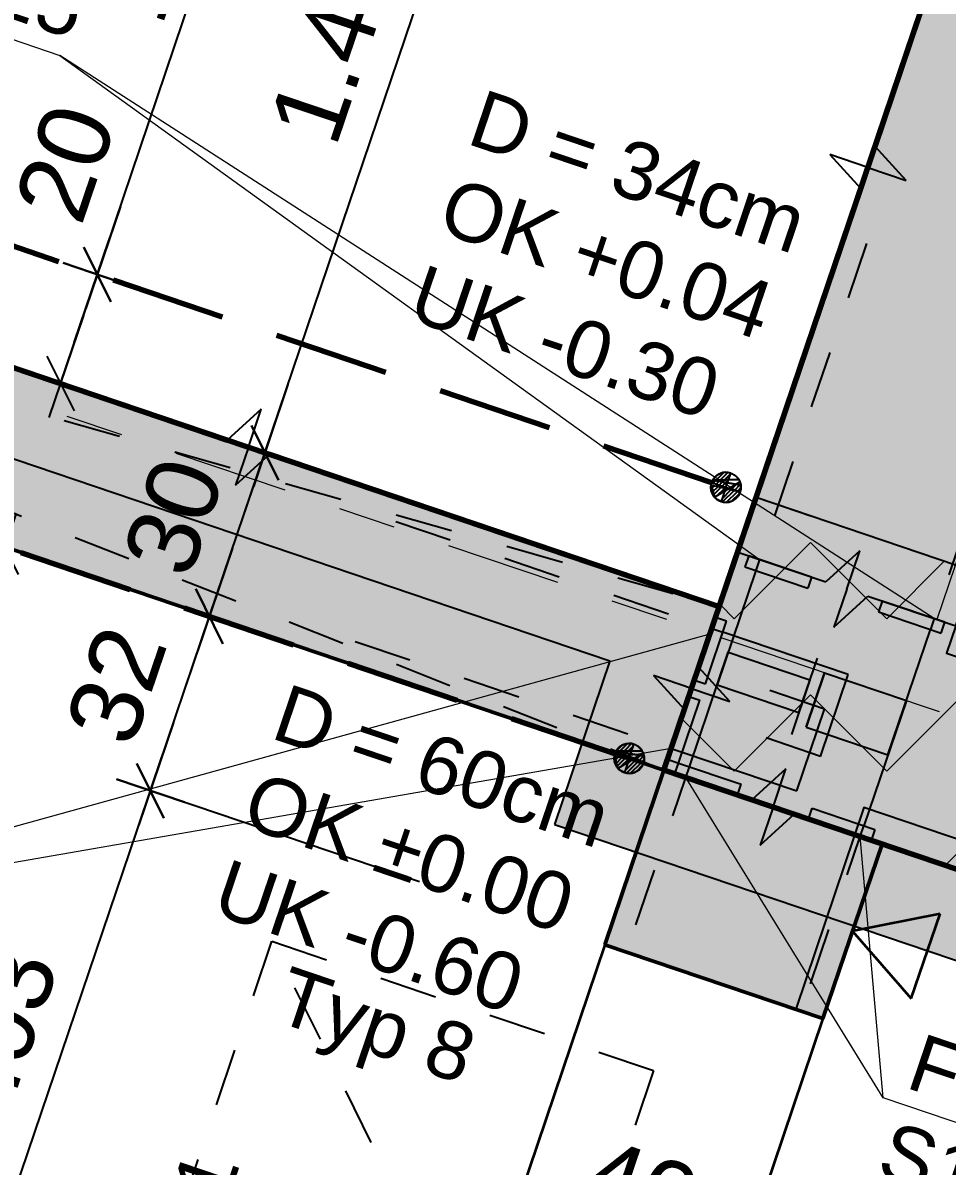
# Model space of a CAD drawing. Header units: metres. Extents: x 2661608 to 2661648.6, y 1209464.3 to 1209501.1.
# Drawn here: x 2661617.808 to 2661619.414, y 1209489.73 to 1209491.717 of the extents above; entities that cross this region are included whole.
import ezdxf

# ---------------------------------------------------------------- set-up
doc = ezdxf.new("R2010")
doc.units = ezdxf.units.M
doc.header["$PDMODE"] = 65
for name, pattern in [('AUSGEZOGEN', [0]), ('GETRENNT2_S6', [0.3, 0.2, -0.1]), ('PHANTOM2_S8', [0.3, 0.2, -0.05, 0, -0.05]), ('PUNKT2_S9', [0.4, 0.25, -0.05, 0, -0.05, 0, -0.05]), ('STRICHLINIE_S4', [0.1, 0.05, -0.05]), ('VERDECKT2_S2', [0.025, 0, -0.025])]:
    doc.linetypes.add(name, pattern=pattern)
for name, color, linetype, lineweight in [('TB_639', 7, 'AUSGEZOGEN', 25), ('TB_640', 7, 'AUSGEZOGEN', 25), ('TB_641', 7, 'AUSGEZOGEN', 25), ('TB_642', 7, 'AUSGEZOGEN', 25), ('TB_643', 7, 'AUSGEZOGEN', 25), ('TB_645', 7, 'AUSGEZOGEN', 25), ('TB_646', 7, 'AUSGEZOGEN', 25), ('TB_649', 7, 'AUSGEZOGEN', 25), ('TB_650', 7, 'AUSGEZOGEN', 25), ('TB_651', 7, 'AUSGEZOGEN', 25)]:
    doc.layers.add(name, color=color, linetype=linetype, lineweight=lineweight)
doc.styles.add('ARIAL', font='arial.ttf')
doc.dimstyles.new('DIMSTYLE_15', dxfattribs={"dimtxt": 0.1, "dimasz": 0.125, "dimexe": 0, "dimexo": 0, "dimgap": 0.05, "dimtad": 2, "dimdec": 1, "dimlfac": 100, "dimrnd": 0.5, "dimzin": 4, "dimdsep": 46, "dimtxsty": 'ARIAL', "dimblk1": 'ALL_ML_STRICH', "dimblk2": 'ALL_ML_STRICH', "dimsah": 1, "dimcen": 0, "dimclrd": 7, "dimclre": 7, "dimclrt": 7, "dimazin": 3, "dimtfac": 1, "dimtdec": 0, "dimtix": 1, "dimtmove": 2, "dimatfit": 3, "dimfxl": 0, "dimtvp": 1.2, "dimlwd": 0, "dimlwe": 25})
doc.dimstyles.new('DIMSTYLE_16', dxfattribs={"dimtxt": 0.1, "dimasz": 0.125, "dimexe": 0, "dimexo": 0, "dimgap": 0.05, "dimtad": 2, "dimrnd": 0.005, "dimzin": 4, "dimdsep": 46, "dimtxsty": 'ARIAL', "dimblk1": 'ALL_ML_STRICH', "dimblk2": 'ALL_ML_STRICH', "dimsah": 1, "dimcen": 0, "dimclrd": 7, "dimclre": 7, "dimclrt": 7, "dimazin": 3, "dimtfac": 1, "dimtdec": 0, "dimtix": 1, "dimtmove": 2, "dimatfit": 3, "dimfxl": 0, "dimlwd": 0, "dimlwe": 25})
doc.dimstyles.new('DIMSTYLE_3', dxfattribs={"dimtxt": 0.125, "dimasz": 0.125, "dimexe": 0, "dimexo": 0, "dimgap": 0.0625, "dimtad": 2, "dimdec": 3, "dimrnd": 0.005, "dimzin": 4, "dimdsep": 46, "dimtxsty": 'ARIAL', "dimblk1": 'ALL_ML_STRICH', "dimblk2": 'ALL_ML_STRICH', "dimsah": 1, "dimcen": 0, "dimclrd": 7, "dimclre": 7, "dimclrt": 7, "dimazin": 3, "dimtfac": 1, "dimtdec": 0, "dimtix": 1, "dimtmove": 2, "dimatfit": 3, "dimfxl": 0, "dimlwd": 0, "dimlwe": 25})
doc.dimstyles.new('DIMSTYLE_5', dxfattribs={"dimtxt": 0.125, "dimasz": 0.125, "dimexe": 0, "dimexo": 0, "dimgap": 0.0625, "dimtad": 2, "dimdec": 1, "dimlfac": 100, "dimrnd": 0.5, "dimzin": 4, "dimdsep": 46, "dimtxsty": 'ARIAL', "dimblk1": 'ALL_ML_STRICH', "dimblk2": 'ALL_ML_STRICH', "dimsah": 1, "dimcen": 0, "dimclrd": 7, "dimclre": 7, "dimclrt": 7, "dimazin": 3, "dimtfac": 1, "dimtdec": 0, "dimtix": 1, "dimtmove": 2, "dimatfit": 3, "dimfxl": 0, "dimtvp": 1.2, "dimlwd": 0, "dimlwe": 25})
doc.dimstyles.new('DIMSTYLE_7', dxfattribs={"dimtxt": 0.125, "dimasz": 0.125, "dimexe": 0, "dimexo": 0, "dimgap": 0.0625, "dimtad": 2, "dimrnd": 0.005, "dimzin": 4, "dimdsep": 46, "dimtxsty": 'ARIAL', "dimblk1": 'ALL_ML_STRICH', "dimblk2": 'ALL_ML_STRICH', "dimsah": 1, "dimcen": 0, "dimclrd": 7, "dimclre": 7, "dimclrt": 7, "dimazin": 3, "dimtfac": 1, "dimtdec": 0, "dimtix": 1, "dimtmove": 2, "dimatfit": 3, "dimfxl": 0, "dimlwd": 0, "dimlwe": 25})
pattern_1 = [(45, (0, 0), (-0.007071067811865, 0.007071067811865), []), (45, (-0.003536, 0.003536), (-0.007071067811865, 0.007071067811865), [])]

# ---------------------------------------------------------------- blocks, each defined once
blk = doc.blocks.new('ALL_ML_STRICH')
at = {"color": 0, "linetype": 'ByBlock', "lineweight": -2}
for p, q in [((0, -0.5), (0, 0.5)), ((-0.3, -0.3), (0.3, 0.3)), ((-1, 0), (0.5, 0))]:
    blk.add_line(p, q, dxfattribs=at)
blk = doc.blocks.new('*D95')
at = {"layer": 'DEFPOINTS', "color": 7, "linetype": 'AUSGEZOGEN', "lineweight": 25, "transparency": 16777216}
for p in [(2661618.8196, 1209490.115), (2661617.6995, 1209489.4068), (2661618.4893, 1209489.1394)]:
    blk.add_point(p, dxfattribs=at)
at = {"layer": 'TB_649', "color": 7, "linetype": 'AUSGEZOGEN', "lineweight": -2, "transparency": 16777216}
for p, q in [((2661617.6995, 1209489.4068), (2661618.0298, 1209490.3824)), ((2661618.4976, 1209490.224), (2661618.0298, 1209490.3824)), ((2661618.1673, 1209489.2484), (2661617.6995, 1209489.4068))]:
    blk.add_line(p, q, dxfattribs=at)
at = {"layer": 'TB_649', "color": 7, "linetype": 'AUSGEZOGEN', "lineweight": 25, "transparency": 16777216, "xscale": 0.125, "yscale": 0.125, "zscale": 0.125}
for p, rotation in [((2661618.0298, 1209490.3824), 71.29524324116996), ((2661617.6995, 1209489.4068), 251.29524324117)]:
    blk.add_blockref('ALL_ML_STRICH', p, dxfattribs=dict(at, rotation=rotation))
at = {"layer": 'TB_649', "color": 7, "linetype": 'AUSGEZOGEN', "lineweight": 25, "transparency": 16777216, "insert": (2661617.7589, 1209489.94), "char_height": 0.125, "width": 0.5, "attachment_point": 5, "rotation": 71.2952, "style": 'ARIAL'}
blk.add_mtext('\\A1;{\\A1;{1.03\\H0.082500;\\S^ ;}}', dxfattribs=at)
at = {"layer": 'TB_649', "color": 7, "linetype": 'AUSGEZOGEN', "lineweight": 25, "transparency": 16777216, "insert": (2661617.799, 1209489.5287), "char_height": 0.1, "width": 0.005, "attachment_point": 1, "rotation": 71.2952, "line_spacing_factor": 0.60241, "style": 'ARIAL'}
blk.add_mtext('UK St. -2.51', dxfattribs=at)
blk = doc.blocks.new('*D96')
at = {"layer": 'DEFPOINTS', "color": 7, "linetype": 'AUSGEZOGEN', "lineweight": 25, "transparency": 16777216}
for p in [(2661618.0013, 1209490.7299), (2661618.0298, 1209490.3824), (2661618.8196, 1209490.115)]:
    blk.add_point(p, dxfattribs=at)
at = {"layer": 'TB_649', "color": 7, "linetype": 'AUSGEZOGEN', "lineweight": -2, "transparency": 16777216}
for p, q in [((2661618.0298, 1209490.3824), (2661618.1324, 1209490.6855)), ((2661618.1324, 1209490.6855), (2661618.1324, 1209490.6855)), ((2661618.4976, 1209490.224), (2661618.0298, 1209490.3824))]:
    blk.add_line(p, q, dxfattribs=at)
at = {"layer": 'TB_649', "color": 7, "linetype": 'AUSGEZOGEN', "lineweight": 25, "transparency": 16777216, "xscale": 0.125, "yscale": 0.125, "zscale": 0.125}
for p, rotation in [((2661618.1324, 1209490.6855), 71.29524324116996), ((2661618.0298, 1209490.3824), 251.29524324117)]:
    blk.add_blockref('ALL_ML_STRICH', p, dxfattribs=dict(at, rotation=rotation))
at = {"layer": 'TB_649', "color": 7, "linetype": 'AUSGEZOGEN', "lineweight": 25, "transparency": 16777216, "insert": (2661617.9709, 1209490.566), "char_height": 0.125, "width": 0.5, "attachment_point": 5, "rotation": 71.2952, "style": 'ARIAL'}
blk.add_mtext('\\A1;{\\A1;{32\\H0.082500;\\S^ ;}}', dxfattribs=at)
blk = doc.blocks.new('*D97')
at = {"layer": 'DEFPOINTS', "color": 7, "linetype": 'AUSGEZOGEN', "lineweight": 25, "transparency": 16777216}
for p in [(2661618.3472, 1209490.9295), (2661618.0013, 1209490.7299), (2661618.1324, 1209490.6855)]:
    blk.add_point(p, dxfattribs=at)
at = {"layer": 'TB_649', "color": 7, "linetype": 'AUSGEZOGEN', "lineweight": -2, "transparency": 16777216}
for p, q in [((2661618.1324, 1209490.6855), (2661618.2287, 1209490.9697)), ((2661618.2287, 1209490.9697), (2661618.2287, 1209490.9697)), ((2661618.1324, 1209490.6855), (2661618.1324, 1209490.6855))]:
    blk.add_line(p, q, dxfattribs=at)
at = {"layer": 'TB_649', "color": 7, "linetype": 'AUSGEZOGEN', "lineweight": 25, "transparency": 16777216, "xscale": 0.125, "yscale": 0.125, "zscale": 0.125}
for p, rotation in [((2661618.2287, 1209490.9697), 71.29524324116996), ((2661618.1324, 1209490.6855), 251.29524324117)]:
    blk.add_blockref('ALL_ML_STRICH', p, dxfattribs=dict(at, rotation=rotation))
at = {"layer": 'TB_649', "color": 7, "linetype": 'AUSGEZOGEN', "lineweight": 25, "transparency": 16777216, "insert": (2661618.0702, 1209490.8592), "char_height": 0.125, "width": 0.5, "attachment_point": 5, "rotation": 71.2952, "style": 'ARIAL'}
blk.add_mtext('\\A1;{\\A1;{30\\H0.082500;\\S^ ;}}', dxfattribs=at)
blk = doc.blocks.new('*D98')
at = {"layer": 'DEFPOINTS', "color": 7, "linetype": 'AUSGEZOGEN', "lineweight": 25, "transparency": 16777216}
for p in [(2661618.647, 1209492.3061), (2661618.2287, 1209490.9697), (2661618.3472, 1209490.9295)]:
    blk.add_point(p, dxfattribs=at)
at = {"layer": 'TB_649', "color": 7, "linetype": 'AUSGEZOGEN', "lineweight": -2, "transparency": 16777216}
for p, q in [((2661618.2287, 1209490.9697), (2661618.6776, 1209492.2957)), ((2661618.6776, 1209492.2957), (2661618.6776, 1209492.2957)), ((2661618.2287, 1209490.9697), (2661618.2287, 1209490.9697))]:
    blk.add_line(p, q, dxfattribs=at)
at = {"layer": 'TB_649', "color": 7, "linetype": 'AUSGEZOGEN', "lineweight": 25, "transparency": 16777216, "xscale": 0.125, "yscale": 0.125, "zscale": 0.125}
for p, rotation in [((2661618.6776, 1209492.2957), 71.29524324116996), ((2661618.2287, 1209490.9697), 251.29524324117)]:
    blk.add_blockref('ALL_ML_STRICH', p, dxfattribs=dict(at, rotation=rotation))
at = {"layer": 'TB_649', "color": 7, "linetype": 'AUSGEZOGEN', "lineweight": 25, "transparency": 16777216, "insert": (2661618.3475, 1209491.6782), "char_height": 0.125, "width": 0.5, "attachment_point": 5, "rotation": 71.2952, "style": 'ARIAL'}
blk.add_mtext('\\A1;{\\A1;{1.40\\H0.082500;\\S^ ;}}', dxfattribs=at)
blk = doc.blocks.new('*D101')
at = {"layer": 'DEFPOINTS', "color": 7, "linetype": 'AUSGEZOGEN', "lineweight": 25, "transparency": 16777216}
for p in [(2661617.8161, 1209490.7926), (2661617.2, 1209489.1008), (2661618.345, 1209488.7132)]:
    blk.add_point(p, dxfattribs=at)
at = {"layer": 'TB_649', "color": 7, "linetype": 'AUSGEZOGEN', "lineweight": -2, "transparency": 16777216}
for p, q in [((2661617.2, 1209489.1008), (2661617.7773, 1209490.8058)), ((2661617.7773, 1209490.8058), (2661617.7773, 1209490.8058)), ((2661618.023, 1209488.8222), (2661617.2, 1209489.1008))]:
    blk.add_line(p, q, dxfattribs=at)
at = {"layer": 'TB_649', "color": 7, "linetype": 'AUSGEZOGEN', "lineweight": 25, "transparency": 16777216, "xscale": 0.125, "yscale": 0.125, "zscale": 0.125}
for p, rotation in [((2661617.7773, 1209490.8058), 71.29524322638346), ((2661617.2, 1209489.1008), 251.2952432263835)]:
    blk.add_blockref('ALL_ML_STRICH', p, dxfattribs=dict(at, rotation=rotation))
at = {"layer": 'TB_649', "color": 7, "linetype": 'AUSGEZOGEN', "lineweight": 25, "transparency": 16777216, "insert": (2661617.383, 1209489.9988), "char_height": 0.125, "width": 0.5, "attachment_point": 5, "rotation": 71.2952, "style": 'ARIAL'}
blk.add_mtext('\\A1;{\\A1;{1.80\\H0.082500;\\S^ ;}}', dxfattribs=at)
blk = doc.blocks.new('*D198')
at = {"layer": 'DEFPOINTS', "color": 7, "linetype": 'AUSGEZOGEN', "lineweight": 25, "transparency": 16777216}
for p in [(2661619.3513, 1209490.8007), (2661619.7098, 1209490.5738), (2661619.7289, 1209490.5673)]:
    blk.add_point(p, dxfattribs=at)
at = {"layer": 'TB_649', "color": 7, "linetype": 'AUSGEZOGEN', "lineweight": -2, "transparency": 16777216}
for p, q in [((2661619.5912, 1209490.7195), (2661619.761, 1209490.662)), ((2661619.7289, 1209490.5673), (2661619.761, 1209490.662)), ((2661619.7289, 1209490.5673), (2661619.7289, 1209490.5673))]:
    blk.add_line(p, q, dxfattribs=at)
at = {"layer": 'TB_649', "color": 7, "linetype": 'AUSGEZOGEN', "lineweight": 25, "transparency": 16777216, "xscale": 0.125, "yscale": 0.125, "zscale": 0.125}
for p, rotation in [((2661619.761, 1209490.662), 71.2952432304313), ((2661619.7289, 1209490.5673), 251.2952432304313)]:
    blk.add_blockref('ALL_ML_STRICH', p, dxfattribs=dict(at, rotation=rotation))
at = {"layer": 'TB_649', "color": 7, "linetype": 'AUSGEZOGEN', "lineweight": 25, "transparency": 16777216, "insert": (2661619.5953, 1209490.4898), "char_height": 0.1, "width": 0.4, "attachment_point": 5, "rotation": 71.2952, "style": 'ARIAL'}
blk.add_mtext('\\A1;{\\A1;{10\\H0.066000;\\S^ ;}}', dxfattribs=at)
blk = doc.blocks.new('*D199')
at = {"layer": 'DEFPOINTS', "color": 7, "linetype": 'AUSGEZOGEN', "lineweight": 25, "transparency": 16777216}
for p in [(2661619.6816, 1209491.7763), (2661619.3513, 1209490.8007), (2661619.761, 1209490.662)]:
    blk.add_point(p, dxfattribs=at)
at = {"layer": 'TB_649', "color": 7, "linetype": 'AUSGEZOGEN', "lineweight": -2, "transparency": 16777216}
for p, q in [((2661619.9236, 1209491.6944), (2661620.0913, 1209491.6376)), ((2661619.761, 1209490.662), (2661620.0913, 1209491.6376)), ((2661619.5912, 1209490.7195), (2661619.761, 1209490.662))]:
    blk.add_line(p, q, dxfattribs=at)
at = {"layer": 'TB_649', "color": 7, "linetype": 'AUSGEZOGEN', "lineweight": 25, "transparency": 16777216, "xscale": 0.125, "yscale": 0.125, "zscale": 0.125}
for p, rotation in [((2661620.0913, 1209491.6376), 71.2952432304313), ((2661619.761, 1209490.662), 251.2952432304313)]:
    blk.add_blockref('ALL_ML_STRICH', p, dxfattribs=dict(at, rotation=rotation))
at = {"layer": 'TB_649', "color": 7, "linetype": 'AUSGEZOGEN', "lineweight": 25, "transparency": 16777216, "insert": (2661619.7678, 1209490.9995), "char_height": 0.1, "width": 0.4, "attachment_point": 5, "rotation": 71.2952, "style": 'ARIAL'}
blk.add_mtext('\\A1;{\\A1;{1.03\\H0.066000;\\S^ ;}}', dxfattribs=at)
blk = doc.blocks.new('*D265')
at = {"layer": 'DEFPOINTS', "color": 7, "linetype": 'AUSGEZOGEN', "lineweight": 25, "transparency": 16777216}
for p in [(2661617.8628, 1209491.3047), (2661617.8481, 1209491.0985), (2661617.8735, 1209491.0899)]:
    blk.add_point(p, dxfattribs=at)
at = {"layer": 'TB_649', "color": 7, "linetype": 'AUSGEZOGEN', "lineweight": -2, "transparency": 16777216}
for p, q in [((2661617.8735, 1209491.0899), (2661617.9376, 1209491.2794)), ((2661617.9376, 1209491.2794), (2661617.9376, 1209491.2794)), ((2661617.8735, 1209491.0899), (2661617.8735, 1209491.0899))]:
    blk.add_line(p, q, dxfattribs=at)
at = {"layer": 'TB_649', "color": 7, "linetype": 'AUSGEZOGEN', "lineweight": 25, "transparency": 16777216, "xscale": 0.125, "yscale": 0.125, "zscale": 0.125}
for p, rotation in [((2661617.9376, 1209491.2794), 71.29524325541504), ((2661617.8735, 1209491.0899), 251.295243255415)]:
    blk.add_blockref('ALL_ML_STRICH', p, dxfattribs=dict(at, rotation=rotation))
at = {"layer": 'TB_649', "color": 7, "linetype": 'AUSGEZOGEN', "lineweight": 25, "transparency": 16777216, "insert": (2661617.8822, 1209491.4731), "char_height": 0.125, "width": 0.5, "attachment_point": 5, "rotation": 71.2952, "style": 'ARIAL'}
blk.add_mtext('\\A1;{\\A1;{20\\H0.082500;\\S^ ;}}', dxfattribs=at)
blk = doc.blocks.new('*D266')
at = {"layer": 'DEFPOINTS', "color": 7, "linetype": 'AUSGEZOGEN', "lineweight": 25, "transparency": 16777216}
for p in [(2661618.2621, 1209492.4839), (2661617.8628, 1209491.3047), (2661617.9376, 1209491.2794)]:
    blk.add_point(p, dxfattribs=at)
at = {"layer": 'TB_649', "color": 7, "linetype": 'AUSGEZOGEN', "lineweight": -2, "transparency": 16777216}
for p, q in [((2661617.9376, 1209491.2794), (2661618.3369, 1209492.4586)), ((2661618.3369, 1209492.4586), (2661618.3369, 1209492.4586)), ((2661617.9376, 1209491.2794), (2661617.9376, 1209491.2794))]:
    blk.add_line(p, q, dxfattribs=at)
at = {"layer": 'TB_649', "color": 7, "linetype": 'AUSGEZOGEN', "lineweight": 25, "transparency": 16777216, "xscale": 0.125, "yscale": 0.125, "zscale": 0.125}
for p, rotation in [((2661618.3369, 1209492.4586), 71.29524325541504), ((2661617.9376, 1209491.2794), 251.295243255415)]:
    blk.add_blockref('ALL_ML_STRICH', p, dxfattribs=dict(at, rotation=rotation))
at = {"layer": 'TB_649', "color": 7, "linetype": 'AUSGEZOGEN', "lineweight": 25, "transparency": 16777216, "insert": (2661618.0377, 1209491.9257), "char_height": 0.125, "width": 0.625, "attachment_point": 5, "rotation": 71.2952, "style": 'ARIAL'}
blk.add_mtext('\\A1;{\\A1;{1.24\\H0.082500;\\S5^ ;}}', dxfattribs=at)
blk = doc.blocks.new('*D288')
at = {"layer": 'DEFPOINTS', "color": 7, "linetype": 'AUSGEZOGEN', "lineweight": 25, "transparency": 16777216}
for p in [(2661618.7138, 1209489.8025), (2661619.0956, 1209489.683), (2661618.6608, 1209489.6459)]:
    blk.add_point(p, dxfattribs=at)
at = {"layer": 'TB_649', "color": 7, "linetype": 'AUSGEZOGEN', "lineweight": -2, "transparency": 16777216}
for p, q in [((2661618.6608, 1209489.6459), (2661618.6608, 1209489.6459)), ((2661618.6608, 1209489.6459), (2661619.0397, 1209489.5177)), ((2661619.0397, 1209489.5177), (2661619.0397, 1209489.5177))]:
    blk.add_line(p, q, dxfattribs=at)
at = {"layer": 'TB_649', "color": 7, "linetype": 'AUSGEZOGEN', "lineweight": 25, "transparency": 16777216, "xscale": 0.125, "yscale": 0.125, "zscale": 0.125}
for p, rotation in [((2661618.6608, 1209489.6459), 161.2952432375796), ((2661619.0397, 1209489.5177), 341.2952432375796)]:
    blk.add_blockref('ALL_ML_STRICH', p, dxfattribs=dict(at, rotation=rotation))
at = {"layer": 'TB_649', "color": 7, "linetype": 'AUSGEZOGEN', "lineweight": 25, "transparency": 16777216, "insert": (2661618.8818, 1209489.6921), "char_height": 0.125, "width": 0.5, "attachment_point": 5, "rotation": 341.2952, "style": 'ARIAL'}
blk.add_mtext('\\A1;{\\A1;{40\\H0.082500;\\S^ ;}}', dxfattribs=at)

msp = doc.modelspace()

# ---------------------------------------------------------------- hatches: boundary and pattern name
at = {"layer": 'TB_639', "linetype": 'AUSGEZOGEN', "lineweight": 35, "transparency": 33554687}
msp.add_hatch(color=254, dxfattribs=at).paths.add_polyline_path([(2661620.3012, 1209494.491), (2661619.0184, 1209490.7023), (2661616.1958, 1209491.6579), (2661616.0996, 1209491.3738), (2661618.9222, 1209490.4181), (2661618.8196, 1209490.115), (2661619.1985, 1209489.9867), (2661619.3011, 1209490.2898), (2661623.5729, 1209488.8435), (2661623.7012, 1209489.2224), (2661619.4294, 1209490.6687), (2661620.6801, 1209494.3627)])
at = {"layer": 'TB_640', "linetype": 'AUSGEZOGEN', "lineweight": 35, "transparency": 33554687}
for color, points in [(254, [(2661616.1958, 1209491.6579), (2661616.1477, 1209491.5159), (2661618.8282, 1209490.6083), (2661618.732, 1209490.3241), (2661626.8305, 1209487.5822), (2661626.9106, 1209487.819), (2661629.7048, 1209486.873), (2661631.1319, 1209491.0879), (2661644.8519, 1209486.4427), (2661644.9, 1209486.5848), (2661631.0379, 1209491.2781), (2661629.6108, 1209487.0632), (2661626.8167, 1209488.0092), (2661626.7365, 1209487.7724), (2661618.9222, 1209490.4181), (2661619.0184, 1209490.7023)]), (81, [(2661619.4294, 1209490.6687), (2661619.4133, 1209490.6213), (2661623.6378, 1209489.1911), (2661623.5416, 1209488.9069), (2661619.2698, 1209490.3532), (2661619.1511, 1209490.0028), (2661619.1985, 1209489.9867), (2661619.3011, 1209490.2898), (2661623.5729, 1209488.8435), (2661623.7012, 1209489.2224)])]:
    msp.add_hatch(color=color, dxfattribs=at).paths.add_polyline_path(points)
at = {"layer": 'TB_646', "linetype": 'AUSGEZOGEN', "lineweight": 18, "transparency": 33554687}
h = msp.add_hatch(dxfattribs=at)
h.set_pattern_fill('MUSTER', scale=0.1875, angle=45, style=0, pattern_type=2)
h.set_pattern_definition([(45, (-1e-16, 0.53033), (0, 0.265165042945), [0.1875, -0.1875]), (135, (-1e-16, 0.53033), (-0.265165042945, 0), [0.1875, -0.1875])])
h.paths.add_polyline_path([(2661619.4614, 1209490.7634), (2661619.0826, 1209490.8917), (2661618.9222, 1209490.4181), (2661624.8611, 1209488.4074), (2661624.9893, 1209488.7862), (2661619.4294, 1209490.6687)], flags=0)
at = {"layer": 'TB_649', "linetype": 'AUSGEZOGEN', "lineweight": 25, "transparency": 33554687}
h = msp.add_hatch(dxfattribs=at)
h.set_pattern_fill('SCHRAFFUR_199', scale=0.05, style=0, pattern_type=2)
h.set_pattern_definition(pattern_1)
h.paths.add_polyline_path([(2661619.0559, 1209490.9091), (2661619.0559, 1209490.9102), (2661619.0557, 1209490.9116), (2661619.0558, 1209490.9096), (2661619.0559, 1209490.9102), (2661619.0556, 1209490.9133), (2661619.0555, 1209490.9139), (2661619.0557, 1209490.9116), (2661619.0556, 1209490.9133), (2661619.0069, 1209490.9221), (2661619.0051, 1209490.9179), (2661619.0298, 1209490.9096), (2661619.0382, 1209490.9343), (2661619.0337, 1209490.9354), (2661619.0292, 1209490.9357), (2661619.0247, 1209490.9352), (2661619.0203, 1209490.9339), (2661619.0162, 1209490.9319), (2661619.0126, 1209490.9292), (2661619.0094, 1209490.9259), (2661619.0069, 1209490.9221), (2661619.0521, 1209490.9231), (2661619.0494, 1209490.9268), (2661619.0461, 1209490.9299), (2661619.0521, 1209490.9231), (2661619.0069, 1209490.9221), (2661619.0556, 1209490.9133), (2661619.0559, 1209490.9102)], flags=0)
h = msp.add_hatch(dxfattribs=at)
h.set_pattern_fill('SCHRAFFUR_199', scale=0.05, style=0, pattern_type=2)
h.set_pattern_definition(pattern_1)
h.paths.add_polyline_path([(2661619.0556, 1209490.9056), (2661619.0545, 1209490.9012), (2661619.004, 1209490.9135), (2661619.0051, 1209490.9179), (2661619.005, 1209490.918), (2661619.004, 1209490.9135), (2661619.0102, 1209490.8923), (2661619.0135, 1209490.8892), (2661619.0075, 1209490.896), (2661619.0102, 1209490.8923), (2661619.0541, 1209490.919), (2661619.0555, 1209490.9139), (2661619.0554, 1209490.9147), (2661619.0541, 1209490.919), (2661619.0559, 1209490.9091), (2661619.0558, 1209490.9096)], flags=0)
h = msp.add_hatch(dxfattribs=at)
h.set_pattern_fill('SCHRAFFUR_199', scale=0.05, style=0, pattern_type=2)
h.set_pattern_definition(pattern_1)
h.paths.add_polyline_path([(2661619.0545, 1209490.9012), (2661619.0298, 1209490.9096), (2661619.0215, 1209490.8849), (2661619.0135, 1209490.8892), (2661619.0173, 1209490.8867), (2661619.0214, 1209490.8849), (2661619.0258, 1209490.8838), (2661619.0304, 1209490.8835), (2661619.0349, 1209490.884), (2661619.0393, 1209490.8853), (2661619.0433, 1209490.8873), (2661619.047, 1209490.89), (2661619.0502, 1209490.8933), (2661619.0527, 1209490.897)], flags=0)
h = msp.add_hatch(dxfattribs=at)
h.set_pattern_fill('SCHRAFFUR_199', scale=0.05, style=0, pattern_type=2)
h.set_pattern_definition(pattern_1)
h.paths.add_polyline_path([(2661618.8879, 1209490.4381), (2661618.8879, 1209490.4392), (2661618.8877, 1209490.4406), (2661618.8878, 1209490.4386), (2661618.8879, 1209490.4392), (2661618.8876, 1209490.4423), (2661618.8874, 1209490.4429), (2661618.8877, 1209490.4406), (2661618.8876, 1209490.4423), (2661618.8389, 1209490.4511), (2661618.8371, 1209490.4469), (2661618.8618, 1209490.4386), (2661618.8701, 1209490.4633), (2661618.8657, 1209490.4644), (2661618.8612, 1209490.4647), (2661618.8567, 1209490.4642), (2661618.8523, 1209490.4629), (2661618.8482, 1209490.4609), (2661618.8445, 1209490.4582), (2661618.8414, 1209490.4549), (2661618.8389, 1209490.4511), (2661618.8841, 1209490.4521), (2661618.8814, 1209490.4558), (2661618.8781, 1209490.4589), (2661618.8841, 1209490.4521), (2661618.8389, 1209490.4511), (2661618.8876, 1209490.4423), (2661618.8879, 1209490.4392)], flags=0)
h = msp.add_hatch(dxfattribs=at)
h.set_pattern_fill('SCHRAFFUR_199', scale=0.05, style=0, pattern_type=2)
h.set_pattern_definition(pattern_1)
h.paths.add_polyline_path([(2661618.8876, 1209490.4346), (2661618.8865, 1209490.4302), (2661618.836, 1209490.4425), (2661618.8371, 1209490.4469), (2661618.837, 1209490.447), (2661618.836, 1209490.4425), (2661618.8422, 1209490.4214), (2661618.8454, 1209490.4182), (2661618.8395, 1209490.425), (2661618.8422, 1209490.4214), (2661618.8861, 1209490.4481), (2661618.8874, 1209490.4429), (2661618.8874, 1209490.4437), (2661618.8861, 1209490.4481), (2661618.8879, 1209490.4381), (2661618.8878, 1209490.4386)], flags=0)
h = msp.add_hatch(dxfattribs=at)
h.set_pattern_fill('SCHRAFFUR_199', scale=0.05, style=0, pattern_type=2)
h.set_pattern_definition(pattern_1)
h.paths.add_polyline_path([(2661618.8865, 1209490.4302), (2661618.8618, 1209490.4386), (2661618.8534, 1209490.414), (2661618.8454, 1209490.4182), (2661618.8492, 1209490.4157), (2661618.8534, 1209490.4139), (2661618.8578, 1209490.4128), (2661618.8624, 1209490.4125), (2661618.8669, 1209490.413), (2661618.8712, 1209490.4143), (2661618.8753, 1209490.4163), (2661618.879, 1209490.419), (2661618.8821, 1209490.4223), (2661618.8847, 1209490.426)], flags=0)

# ---------------------------------------------------------------- linework, layer by layer
at = {"layer": 'Hatch_Boundaries', "color": 7}
for points in [[(2661620.3012, 1209494.491), (2661619.0184, 1209490.7023), (2661616.1958, 1209491.6579), (2661616.0996, 1209491.3738), (2661618.9222, 1209490.4181), (2661618.8196, 1209490.115), (2661619.1985, 1209489.9867), (2661619.3011, 1209490.2898), (2661623.5729, 1209488.8435), (2661623.7012, 1209489.2224), (2661619.4294, 1209490.6687), (2661620.6801, 1209494.3627), (2661620.3012, 1209494.491)], [(2661620.3012, 1209494.491), (2661619.0184, 1209490.7023), (2661616.1958, 1209491.6579), (2661616.0996, 1209491.3738), (2661618.9222, 1209490.4181), (2661618.8196, 1209490.115), (2661619.1985, 1209489.9867), (2661619.3011, 1209490.2898), (2661623.5729, 1209488.8435), (2661623.7012, 1209489.2224), (2661619.4294, 1209490.6687), (2661620.6801, 1209494.3627), (2661620.3012, 1209494.491)], [(2661616.1958, 1209491.6579), (2661616.1477, 1209491.5159), (2661618.8282, 1209490.6083), (2661618.732, 1209490.3241), (2661626.8305, 1209487.5822), (2661626.9106, 1209487.819), (2661629.7048, 1209486.873), (2661631.1319, 1209491.0879), (2661644.8519, 1209486.4427), (2661644.9, 1209486.5848), (2661631.0379, 1209491.2781), (2661629.6108, 1209487.0632), (2661626.8167, 1209488.0092), (2661626.7365, 1209487.7724), (2661618.9222, 1209490.4181), (2661619.0184, 1209490.7023), (2661616.1958, 1209491.6579)], [(2661616.1958, 1209491.6579), (2661616.1477, 1209491.5159), (2661618.8282, 1209490.6083), (2661618.732, 1209490.3241), (2661626.8305, 1209487.5822), (2661626.9106, 1209487.819), (2661629.7048, 1209486.873), (2661631.1319, 1209491.0879), (2661644.8519, 1209486.4427), (2661644.9, 1209486.5848), (2661631.0379, 1209491.2781), (2661629.6108, 1209487.0632), (2661626.8167, 1209488.0092), (2661626.7365, 1209487.7724), (2661618.9222, 1209490.4181), (2661619.0184, 1209490.7023), (2661616.1958, 1209491.6579)], [(2661619.0559, 1209490.9091), (2661619.0559, 1209490.9102), (2661619.0557, 1209490.9116), (2661619.0558, 1209490.9096), (2661619.0559, 1209490.9102), (2661619.0556, 1209490.9133), (2661619.0555, 1209490.9139), (2661619.0557, 1209490.9116), (2661619.0556, 1209490.9133), (2661619.0069, 1209490.9221), (2661619.0051, 1209490.9179), (2661619.0298, 1209490.9096), (2661619.0382, 1209490.9343), (2661619.0337, 1209490.9354), (2661619.0292, 1209490.9357), (2661619.0247, 1209490.9352), (2661619.0203, 1209490.9339), (2661619.0162, 1209490.9319), (2661619.0126, 1209490.9292), (2661619.0094, 1209490.9259), (2661619.0069, 1209490.9221), (2661619.0521, 1209490.9231), (2661619.0494, 1209490.9268), (2661619.0461, 1209490.9299), (2661619.0521, 1209490.9231), (2661619.0069, 1209490.9221), (2661619.0556, 1209490.9133), (2661619.0559, 1209490.9102), (2661619.0559, 1209490.9091)], [(2661619.0559, 1209490.9091), (2661619.0559, 1209490.9102), (2661619.0557, 1209490.9116), (2661619.0558, 1209490.9096), (2661619.0559, 1209490.9102), (2661619.0556, 1209490.9133), (2661619.0555, 1209490.9139), (2661619.0557, 1209490.9116), (2661619.0556, 1209490.9133), (2661619.0069, 1209490.9221), (2661619.0051, 1209490.9179), (2661619.0298, 1209490.9096), (2661619.0382, 1209490.9343), (2661619.0337, 1209490.9354), (2661619.0292, 1209490.9357), (2661619.0247, 1209490.9352), (2661619.0203, 1209490.9339), (2661619.0162, 1209490.9319), (2661619.0126, 1209490.9292), (2661619.0094, 1209490.9259), (2661619.0069, 1209490.9221), (2661619.0521, 1209490.9231), (2661619.0494, 1209490.9268), (2661619.0461, 1209490.9299), (2661619.0521, 1209490.9231), (2661619.0069, 1209490.9221), (2661619.0556, 1209490.9133), (2661619.0559, 1209490.9102), (2661619.0559, 1209490.9091)], [(2661619.0556, 1209490.9056), (2661619.0545, 1209490.9012), (2661619.004, 1209490.9135), (2661619.0051, 1209490.9179), (2661619.005, 1209490.918), (2661619.004, 1209490.9135), (2661619.0102, 1209490.8923), (2661619.0135, 1209490.8892), (2661619.0075, 1209490.896), (2661619.0102, 1209490.8923), (2661619.0541, 1209490.919), (2661619.0555, 1209490.9139), (2661619.0554, 1209490.9147), (2661619.0541, 1209490.919), (2661619.0559, 1209490.9091), (2661619.0558, 1209490.9096), (2661619.0556, 1209490.9056)], [(2661619.0556, 1209490.9056), (2661619.0545, 1209490.9012), (2661619.004, 1209490.9135), (2661619.0051, 1209490.9179), (2661619.005, 1209490.918), (2661619.004, 1209490.9135), (2661619.0102, 1209490.8923), (2661619.0135, 1209490.8892), (2661619.0075, 1209490.896), (2661619.0102, 1209490.8923), (2661619.0541, 1209490.919), (2661619.0555, 1209490.9139), (2661619.0554, 1209490.9147), (2661619.0541, 1209490.919), (2661619.0559, 1209490.9091), (2661619.0558, 1209490.9096), (2661619.0556, 1209490.9056)], [(2661619.0545, 1209490.9012), (2661619.0298, 1209490.9096), (2661619.0215, 1209490.8849), (2661619.0135, 1209490.8892), (2661619.0173, 1209490.8867), (2661619.0214, 1209490.8849), (2661619.0258, 1209490.8838), (2661619.0304, 1209490.8835), (2661619.0349, 1209490.884), (2661619.0393, 1209490.8853), (2661619.0433, 1209490.8873), (2661619.047, 1209490.89), (2661619.0502, 1209490.8933), (2661619.0527, 1209490.897), (2661619.0545, 1209490.9012)], [(2661619.0545, 1209490.9012), (2661619.0298, 1209490.9096), (2661619.0215, 1209490.8849), (2661619.0135, 1209490.8892), (2661619.0173, 1209490.8867), (2661619.0214, 1209490.8849), (2661619.0258, 1209490.8838), (2661619.0304, 1209490.8835), (2661619.0349, 1209490.884), (2661619.0393, 1209490.8853), (2661619.0433, 1209490.8873), (2661619.047, 1209490.89), (2661619.0502, 1209490.8933), (2661619.0527, 1209490.897), (2661619.0545, 1209490.9012)], [(2661619.4614, 1209490.7634), (2661619.0826, 1209490.8917), (2661618.9222, 1209490.4181), (2661624.8611, 1209488.4074), (2661624.9893, 1209488.7862), (2661619.4294, 1209490.6687), (2661619.4614, 1209490.7634)], [(2661619.4614, 1209490.7634), (2661619.0826, 1209490.8917), (2661618.9222, 1209490.4181), (2661624.8611, 1209488.4074), (2661624.9893, 1209488.7862), (2661619.4294, 1209490.6687), (2661619.4614, 1209490.7634)], [(2661619.4294, 1209490.6687), (2661619.4133, 1209490.6213), (2661623.6378, 1209489.1911), (2661623.5416, 1209488.9069), (2661619.2698, 1209490.3532), (2661619.1511, 1209490.0028), (2661619.1985, 1209489.9867), (2661619.3011, 1209490.2898), (2661623.5729, 1209488.8435), (2661623.7012, 1209489.2224), (2661619.4294, 1209490.6687)], [(2661619.4294, 1209490.6687), (2661619.4133, 1209490.6213), (2661623.6378, 1209489.1911), (2661623.5416, 1209488.9069), (2661619.2698, 1209490.3532), (2661619.1511, 1209490.0028), (2661619.1985, 1209489.9867), (2661619.3011, 1209490.2898), (2661623.5729, 1209488.8435), (2661623.7012, 1209489.2224), (2661619.4294, 1209490.6687)], [(2661618.8879, 1209490.4381), (2661618.8879, 1209490.4392), (2661618.8877, 1209490.4406), (2661618.8878, 1209490.4386), (2661618.8879, 1209490.4392), (2661618.8876, 1209490.4423), (2661618.8874, 1209490.4429), (2661618.8877, 1209490.4406), (2661618.8876, 1209490.4423), (2661618.8389, 1209490.4511), (2661618.8371, 1209490.4469), (2661618.8618, 1209490.4386), (2661618.8701, 1209490.4633), (2661618.8657, 1209490.4644), (2661618.8612, 1209490.4647), (2661618.8567, 1209490.4642), (2661618.8523, 1209490.4629), (2661618.8482, 1209490.4609), (2661618.8445, 1209490.4582), (2661618.8414, 1209490.4549), (2661618.8389, 1209490.4511), (2661618.8841, 1209490.4521), (2661618.8814, 1209490.4558), (2661618.8781, 1209490.4589), (2661618.8841, 1209490.4521), (2661618.8389, 1209490.4511), (2661618.8876, 1209490.4423), (2661618.8879, 1209490.4392), (2661618.8879, 1209490.4381)], [(2661618.8879, 1209490.4381), (2661618.8879, 1209490.4392), (2661618.8877, 1209490.4406), (2661618.8878, 1209490.4386), (2661618.8879, 1209490.4392), (2661618.8876, 1209490.4423), (2661618.8874, 1209490.4429), (2661618.8877, 1209490.4406), (2661618.8876, 1209490.4423), (2661618.8389, 1209490.4511), (2661618.8371, 1209490.4469), (2661618.8618, 1209490.4386), (2661618.8701, 1209490.4633), (2661618.8657, 1209490.4644), (2661618.8612, 1209490.4647), (2661618.8567, 1209490.4642), (2661618.8523, 1209490.4629), (2661618.8482, 1209490.4609), (2661618.8445, 1209490.4582), (2661618.8414, 1209490.4549), (2661618.8389, 1209490.4511), (2661618.8841, 1209490.4521), (2661618.8814, 1209490.4558), (2661618.8781, 1209490.4589), (2661618.8841, 1209490.4521), (2661618.8389, 1209490.4511), (2661618.8876, 1209490.4423), (2661618.8879, 1209490.4392), (2661618.8879, 1209490.4381)], [(2661618.8876, 1209490.4346), (2661618.8865, 1209490.4302), (2661618.836, 1209490.4425), (2661618.8371, 1209490.4469), (2661618.837, 1209490.447), (2661618.836, 1209490.4425), (2661618.8422, 1209490.4214), (2661618.8454, 1209490.4182), (2661618.8395, 1209490.425), (2661618.8422, 1209490.4214), (2661618.8861, 1209490.4481), (2661618.8874, 1209490.4429), (2661618.8874, 1209490.4437), (2661618.8861, 1209490.4481), (2661618.8879, 1209490.4381), (2661618.8878, 1209490.4386), (2661618.8876, 1209490.4346)], [(2661618.8876, 1209490.4346), (2661618.8865, 1209490.4302), (2661618.836, 1209490.4425), (2661618.8371, 1209490.4469), (2661618.837, 1209490.447), (2661618.836, 1209490.4425), (2661618.8422, 1209490.4214), (2661618.8454, 1209490.4182), (2661618.8395, 1209490.425), (2661618.8422, 1209490.4214), (2661618.8861, 1209490.4481), (2661618.8874, 1209490.4429), (2661618.8874, 1209490.4437), (2661618.8861, 1209490.4481), (2661618.8879, 1209490.4381), (2661618.8878, 1209490.4386), (2661618.8876, 1209490.4346)], [(2661618.8865, 1209490.4302), (2661618.8618, 1209490.4386), (2661618.8534, 1209490.414), (2661618.8454, 1209490.4182), (2661618.8492, 1209490.4157), (2661618.8534, 1209490.4139), (2661618.8578, 1209490.4128), (2661618.8624, 1209490.4125), (2661618.8669, 1209490.413), (2661618.8712, 1209490.4143), (2661618.8753, 1209490.4163), (2661618.879, 1209490.419), (2661618.8821, 1209490.4223), (2661618.8847, 1209490.426), (2661618.8865, 1209490.4302)], [(2661618.8865, 1209490.4302), (2661618.8618, 1209490.4386), (2661618.8534, 1209490.414), (2661618.8454, 1209490.4182), (2661618.8492, 1209490.4157), (2661618.8534, 1209490.4139), (2661618.8578, 1209490.4128), (2661618.8624, 1209490.4125), (2661618.8669, 1209490.413), (2661618.8712, 1209490.4143), (2661618.8753, 1209490.4163), (2661618.879, 1209490.419), (2661618.8821, 1209490.4223), (2661618.8847, 1209490.426), (2661618.8865, 1209490.4302)]]:
    msp.add_lwpolyline(points, dxfattribs=at)
at = {"layer": 'TB_640', "color": 191, "linetype": 'AUSGEZOGEN', "lineweight": 13, "transparency": 33554687}
for p, q in [((2661619.0184, 1209490.7023), (2661616.1958, 1209491.6579)), ((2661618.8282, 1209490.6083), (2661616.1477, 1209491.5159))]:
    msp.add_line(p, q, dxfattribs=at)
at = {"layer": 'TB_640', "color": 7, "linetype": 'PUNKT2_S9', "lineweight": 13, "transparency": 33554687}
for p, q in [((2661619.0184, 1209490.7023), (2661618.9222, 1209490.4181)), ((2661618.8282, 1209490.6083), (2661618.732, 1209490.3241)), ((2661618.9222, 1209490.4181), (2661626.7365, 1209487.7724)), ((2661618.732, 1209490.3241), (2661626.8305, 1209487.5822))]:
    msp.add_line(p, q, dxfattribs=at)
at = {"layer": 'TB_641', "color": 7, "linetype": 'AUSGEZOGEN', "lineweight": 50, "transparency": 33554687}
for p, q in [((2661620.3012, 1209494.491), (2661619.0184, 1209490.7023)), ((2661619.0184, 1209490.7023), (2661616.1958, 1209491.6579)), ((2661616.0996, 1209491.3738), (2661618.9222, 1209490.4181)), ((2661618.9222, 1209490.4181), (2661618.8196, 1209490.115)), ((2661619.1985, 1209489.9867), (2661619.3011, 1209490.2898)), ((2661619.3011, 1209490.2898), (2661623.5729, 1209488.8435)), ((2661618.8196, 1209490.115), (2661619.1985, 1209489.9867))]:
    msp.add_line(p, q, dxfattribs=at)
at = {"layer": 'TB_641', "color": 7, "linetype": 'AUSGEZOGEN', "lineweight": 18, "transparency": 33554687}
for p, q in [((2661620.6469, 1209494.3739), (2661619.3962, 1209490.6799)), ((2661619.3962, 1209490.6799), (2661619.4294, 1209490.6687))]:
    msp.add_line(p, q, dxfattribs=at)
at = {"layer": 'TB_641', "color": 7, "linetype": 'STRICHLINIE_S4', "lineweight": 25, "transparency": 33554687}
for p, q in [((2661619.2744, 1209491.3335), (2661619.0884, 1209490.7842)), ((2661619.5775, 1209491.2309), (2661619.3915, 1209490.6815)), ((2661618.4562, 1209490.8504), (2661619.0056, 1209490.6644)), ((2661619.0884, 1209490.7842), (2661619.082, 1209490.7652)), ((2661619.3915, 1209490.6815), (2661619.3851, 1209490.6626)), ((2661619.0056, 1209490.6644), (2661619.0245, 1209490.658)), ((2661618.3857, 1209490.642), (2661618.935, 1209490.456)), ((2661618.935, 1209490.456), (2661618.954, 1209490.4496)), ((2661618.9601, 1209490.4053), (2661618.9665, 1209490.4242)), ((2661618.8735, 1209490.1495), (2661618.9601, 1209490.4053)), ((2661619.2632, 1209490.3027), (2661619.2696, 1209490.3216)), ((2661619.1766, 1209490.0469), (2661619.2632, 1209490.3027))]:
    msp.add_line(p, q, dxfattribs=at)
at = {"layer": 'TB_641', "color": 7, "linetype": 'AUSGEZOGEN', "lineweight": 25, "transparency": 33554687}
for p, q in [((2661619.0505, 1209490.797), (2661619.2033, 1209490.7452)), ((2661619.0694, 1209490.7906), (2661619.063, 1209490.7716)), ((2661619.1784, 1209490.7537), (2661619.0694, 1209490.7906)), ((2661619.2624, 1209490.7991), (2661619.2033, 1209490.7452)), ((2661619.2399, 1209490.7328), (2661619.2624, 1209490.7991)), ((2661619.063, 1209490.7716), (2661619.172, 1209490.7347)), ((2661619.082, 1209490.7652), (2661619.0146, 1209490.5663)), ((2661619.1784, 1209490.7537), (2661619.172, 1209490.7347)), ((2661619.2399, 1209490.7328), (2661619.2175, 1209490.6665)), ((2661619.2175, 1209490.6665), (2661619.2765, 1209490.7205)), ((2661619.2765, 1209490.7205), (2661619.4294, 1209490.6687)), ((2661619.3015, 1209490.712), (2661619.2951, 1209490.6931)), ((2661619.4104, 1209490.6751), (2661619.3015, 1209490.712)), ((2661618.9827, 1209490.5968), (2661619.0184, 1209490.7023)), ((2661619.2951, 1209490.6931), (2661619.404, 1209490.6562)), ((2661619.012, 1209490.6833), (2661618.9751, 1209490.5744)), ((2661618.9941, 1209490.568), (2661619.031, 1209490.6769)), ((2661619.031, 1209490.6769), (2661619.012, 1209490.6833)), ((2661619.404, 1209490.6562), (2661619.4104, 1209490.6751)), ((2661619.2424, 1209490.5842), (2661619.0245, 1209490.658)), ((2661619.3113, 1209490.4447), (2661619.3851, 1209490.6626)), ((2661618.9665, 1209490.4242), (2661619.0339, 1209490.6231)), ((2661619.0339, 1209490.6231), (2661619.1759, 1209490.575)), ((2661619.1567, 1209490.5182), (2661619.1888, 1209490.6129)), ((2661619.0366, 1209490.5377), (2661618.9827, 1209490.5968)), ((2661618.9703, 1209490.5602), (2661618.904, 1209490.5826)), ((2661618.904, 1209490.5826), (2661618.9579, 1209490.5236)), ((2661618.9751, 1209490.5744), (2661618.9941, 1209490.568)), ((2661619.1759, 1209490.575), (2661619.1439, 1209490.4803)), ((2661619.1692, 1209490.4928), (2661619.2013, 1209490.5876)), ((2661619.2013, 1209490.5876), (2661619.1692, 1209490.4928)), ((2661619.1943, 1209490.4421), (2661619.2424, 1209490.5842)), ((2661619.2013, 1209490.5876), (2661619.3434, 1209490.5395)), ((2661618.9703, 1209490.5602), (2661619.0366, 1209490.5377)), ((2661619.0146, 1209490.5663), (2661619.1567, 1209490.5182)), ((2661619.201, 1209490.5243), (2661619.1063, 1209490.5564)), ((2661618.9655, 1209490.546), (2661618.9286, 1209490.4371)), ((2661618.9476, 1209490.4306), (2661618.9845, 1209490.5396)), ((2661618.9655, 1209490.546), (2661618.9845, 1209490.5396)), ((2661619.3434, 1209490.5395), (2661619.2696, 1209490.3216)), ((2661618.9222, 1209490.4181), (2661618.9579, 1209490.5236)), ((2661619.1529, 1209490.3822), (2661619.201, 1209490.5243)), ((2661619.1692, 1209490.4928), (2661619.3113, 1209490.4447)), ((2661619.1943, 1209490.4421), (2661619.0996, 1209490.4742)), ((2661618.954, 1209490.4496), (2661619.1529, 1209490.3822)), ((2661618.9286, 1209490.4371), (2661618.9476, 1209490.4306)), ((2661618.9412, 1209490.4117), (2661618.9476, 1209490.4306)), ((2661618.9476, 1209490.4306), (2661619.0565, 1209490.3938)), ((2661618.9222, 1209490.4181), (2661619.0751, 1209490.3664)), ((2661619.0501, 1209490.3748), (2661618.9412, 1209490.4117)), ((2661619.1341, 1209490.4203), (2661619.0751, 1209490.3664)), ((2661619.1117, 1209490.354), (2661619.1341, 1209490.4203)), ((2661619.0501, 1209490.3748), (2661619.0565, 1209490.3938)), ((2661619.1117, 1209490.354), (2661619.0892, 1209490.2877)), ((2661619.1732, 1209490.3331), (2661619.1796, 1209490.3521)), ((2661619.1796, 1209490.3521), (2661619.2886, 1209490.3152)), ((2661619.0892, 1209490.2877), (2661619.1483, 1209490.3416)), ((2661619.1483, 1209490.3416), (2661619.3011, 1209490.2898)), ((2661619.2821, 1209490.2962), (2661619.1732, 1209490.3331)), ((2661619.2886, 1209490.3152), (2661619.2821, 1209490.2962))]:
    msp.add_line(p, q, dxfattribs=at)
at = {"layer": 'TB_641', "color": 7, "linetype": 'AUSGEZOGEN', "lineweight": 35, "transparency": 33554687}
for p, q in [((2661619.4019, 1209490.1688), (2661619.2498, 1209490.1383)), ((2661619.352, 1209490.0216), (2661619.4019, 1209490.1688)), ((2661619.2498, 1209490.1383), (2661619.352, 1209490.0216)), ((2661618.8196, 1209490.115), (2661618.4893, 1209489.1394)), ((2661619.1985, 1209489.9867), (2661618.8682, 1209489.0111))]:
    msp.add_line(p, q, dxfattribs=at)
at = {"layer": 'TB_642', "color": 7, "linetype": 'AUSGEZOGEN', "lineweight": 70, "transparency": 33554687}
for p, q in [((2661618.9222, 1209490.4181), (2661620.4295, 1209494.8699)), ((2661616.1958, 1209491.6579), (2661619.0184, 1209490.7023)), ((2661626.7365, 1209487.7724), (2661618.9222, 1209490.4181))]:
    msp.add_line(p, q, dxfattribs=at)
at = {"layer": 'TB_642', "color": 7, "linetype": 'GETRENNT2_S6', "lineweight": 70, "transparency": 33554687}
for p, q in [((2661616.26, 1209491.8474), (2661619.0826, 1209490.8917)), ((2661616.0996, 1209491.3738), (2661618.9222, 1209490.4181))]:
    msp.add_line(p, q, dxfattribs=at)
at = {"layer": 'TB_643', "color": 7, "linetype": 'PHANTOM2_S8', "lineweight": 18, "transparency": 33554687}
msp.add_line((2661613.8118, 1209492.4123), (2661645.8408, 1209481.5681), dxfattribs=at)
at = {"layer": 'TB_645', "color": 7, "linetype": 'VERDECKT2_S2', "lineweight": 25, "transparency": 33554687}
for p, q in [((2661618.0164, 1209489.4579), (2661618.2409, 1209490.1209)), ((2661618.2409, 1209490.1209), (2661618.904, 1209489.8964)), ((2661618.6795, 1209489.2334), (2661618.2409, 1209490.1209)), ((2661618.904, 1209489.8964), (2661618.6795, 1209489.2334))]:
    msp.add_line(p, q, dxfattribs=at)
at = {"layer": 'TB_646', "color": 7, "linetype": 'GETRENNT2_S6', "lineweight": 25, "transparency": 33554687}
for p, q in [((2661619.0826, 1209490.8917), (2661618.9222, 1209490.4181)), ((2661619.4614, 1209490.7634), (2661619.0826, 1209490.8917)), ((2661618.9222, 1209490.4181), (2661624.8611, 1209488.4074))]:
    msp.add_line(p, q, dxfattribs=at)
at = {"layer": 'TB_649', "color": 7, "linetype": 'AUSGEZOGEN', "lineweight": 18, "transparency": 33554687}
for p, q in [((2661617.3692, 1209491.8303), (2661617.8723, 1209491.6599)), ((2661617.8723, 1209491.6599), (2661619.0884, 1209490.7842)), ((2661619.3915, 1209490.6815), (2661617.8723, 1209491.6599)), ((2661617.1817, 1209490.1513), (2661619.0024, 1209490.6549)), ((2661618.935, 1209490.456), (2661617.1817, 1209490.1513)), ((2661619.303, 1209489.8491), (2661618.9601, 1209490.4053)), ((2661619.303, 1209489.8491), (2661619.2632, 1209490.3027)), ((2661619.5142, 1209489.7776), (2661619.303, 1209489.8491))]:
    msp.add_line(p, q, dxfattribs=at)
at = {"layer": 'TB_649', "color": 7, "linetype": 'AUSGEZOGEN', "lineweight": 25, "transparency": 33554687}
for p, q in [((2661619.0298, 1209490.9096), (2661619.0381, 1209490.934)), ((2661619.005, 1209490.918), (2661619.0545, 1209490.9012)), ((2661619.0298, 1209490.9096), (2661619.0215, 1209490.8849)), ((2661618.8618, 1209490.4386), (2661618.87, 1209490.463)), ((2661618.837, 1209490.447), (2661618.8865, 1209490.4302)), ((2661618.8618, 1209490.4386), (2661618.8534, 1209490.414))]:
    msp.add_line(p, q, dxfattribs=at)
for centre in [(2661619.0298, 1209490.9096), (2661618.8618, 1209490.4386)]:
    msp.add_circle(centre, 0.0261, dxfattribs=at)
at = {"layer": 'TB_650', "color": 1, "linetype": 'AUSGEZOGEN', "lineweight": 70, "transparency": 33554687}
for p, q in [((2661619.2891, 1209491.5018), (2661619.6098, 1209492.449)), ((2661619.0184, 1209490.7023), (2661619.2643, 1209491.4286)), ((2661619.2643, 1209491.4286), (2661619.2643, 1209491.4286)), ((2661617.2162, 1209491.3124), (2661618.1634, 1209490.9917)), ((2661618.2366, 1209490.967), (2661619.0184, 1209490.7023))]:
    msp.add_line(p, q, dxfattribs=at)
at = {"layer": 'TB_650', "color": 1, "linetype": 'AUSGEZOGEN', "lineweight": 25, "transparency": 33554687}
for p, q in [((2661619.2891, 1209491.5018), (2661619.3168, 1209491.5836)), ((2661619.343, 1209491.4427), (2661619.2891, 1209491.5018)), ((2661619.2767, 1209491.4652), (2661619.2104, 1209491.4876)), ((2661619.2104, 1209491.4876), (2661619.2643, 1209491.4286)), ((2661619.2767, 1209491.4652), (2661619.343, 1209491.4427)), ((2661618.2225, 1209491.0457), (2661618.1634, 1209490.9917)), ((2661618.2, 1209490.9794), (2661618.2225, 1209491.0457)), ((2661618.2, 1209490.9794), (2661618.1776, 1209490.9131)), ((2661618.1776, 1209490.9131), (2661618.2366, 1209490.967))]:
    msp.add_line(p, q, dxfattribs=at)
msp.add_lwpolyline([(2661619.3168, 1209491.5836), (2661619.3168, 1209491.5836)], close=True, dxfattribs=at)
at = {"layer": 'TB_650', "color": 1, "linetype": 'AUSGEZOGEN', "lineweight": 50, "transparency": 33554687}
msp.add_lwpolyline([(2661619.3168, 1209491.5836), (2661619.3168, 1209491.5836)], close=True, dxfattribs=at)
msp.add_lwpolyline([(2661619.3168, 1209491.5836), (2661619.3168, 1209491.5836)], close=True, dxfattribs=at)
at = {"layer": 'TB_651', "color": 7, "linetype": 'STRICHLINIE_S4', "lineweight": 25, "transparency": 33554687}
for p, q in [((2661618.9222, 1209490.4181), (2661616.147, 1209491.5137)), ((2661616.1484, 1209491.5177), (2661619.0179, 1209490.7025)), ((2661618.9222, 1209490.4181), (2661619.0179, 1209490.7025))]:
    msp.add_line(p, q, dxfattribs=at)

# ---------------------------------------------------------------- texts
at = {"layer": 'TB_645', "color": 7, "linetype": 'AUSGEZOGEN', "lineweight": 25, "transparency": 33554687, "insert": (2661618.2311, 1209489.9556), "char_height": 0.1, "width": 0.399914, "attachment_point": 7, "rotation": 341.2953, "style": 'ARIAL'}
msp.add_mtext('\\W1.00;Typ 8', dxfattribs=at)
at = {"layer": 'TB_649', "color": 7, "linetype": 'AUSGEZOGEN', "lineweight": 70, "transparency": 33554687, "char_height": 0.1, "attachment_point": 1, "rotation": 341.2952, "line_spacing_factor": 0.963855, "style": 'ARIAL'}
for s, insert, width in [('\\A1;{\\fArial|i0|b0;\\H0.100000;\\W1.000000;\\C7;Ferbox Typ S1 %%c12/15}\\P{\\fArial|i0|b0;\\H0.100000;\\W1.000000;\\C7;6x1.25m Pos.4}\\P{\\fArial|i0|b0;\\H0.100000;\\W1.000000;\\C7;2x0.80m Pos.4a}\\P', (2661616.5888, 1209492.2352), 1.441827), ('\\A1;{\\fArial|i0|b0;\\H0.100000;\\W1.000000;\\C7;Ferbox Typ }\\P{\\fArial|i0|b0;\\H0.100000;\\W1.000000;\\C7;S1 %%c12/15}\\P{\\fArial|i0|b0;\\H0.100000;\\W1.000000;\\C7;6x1.25m Pos.4}\\P', (2661619.3713, 1209489.9623), 0.985031)]:
    msp.add_mtext(s, dxfattribs=dict(at, insert=insert, width=width))
at = {"layer": 'TB_649', "color": 7, "linetype": 'AUSGEZOGEN', "lineweight": 25, "transparency": 33554687, "char_height": 0.1, "width": 0.653386, "attachment_point": 1, "rotation": 341.2952, "line_spacing_factor": 0.963855, "style": 'ARIAL'}
for s, insert in [('\\A1;{\\fArial|i0|b0;\\H0.100000;\\W1.000000;\\C7;D = 34cm}\\P{\\fArial|i0|b0;\\H0.100000;\\W1.000000;\\C7;OK +0.04}\\P{\\fArial|i0|b0;\\H0.100000;\\W1.000000;\\C7;UK -0.30}\\P', (2661618.6085, 1209491.6024)), ('\\A1;{\\fArial|i0|b0;\\H0.100000;\\W1.000000;\\C7;D = 60cm}\\P{\\fArial|i0|b0;\\H0.100000;\\W1.000000;\\C7;OK ±0.00}\\P{\\fArial|i0|b0;\\H0.100000;\\W1.000000;\\C7;UK -0.60}\\P', (2661618.268, 1209490.5696))]:
    msp.add_mtext(s, dxfattribs=dict(at, insert=insert))

# ---------------------------------------------------------------- dimensions: what is measured, and where the dimension line sits
at = {"layer": 'TB_649', "color": 7, "linetype": 'AUSGEZOGEN', "lineweight": 25, "transparency": 33554687}
for base, p1, p2, angle, dimstyle, picture, middle in [((2661618.3369, 1209492.4586), (2661617.9376, 1209491.2794), (2661618.3369, 1209492.4586), 71.2952, 'DIMSTYLE_3', '*D266', (2661618.0377, 1209491.9257)), ((2661618.6776, 1209492.2957), (2661618.2287, 1209490.9697), (2661618.6776, 1209492.2957), 71.2952, 'DIMSTYLE_7', '*D98', (2661618.3475, 1209491.6782)), ((2661620.0913, 1209491.6376), (2661619.5912, 1209490.7195), (2661619.9236, 1209491.6944), 71.2952, 'DIMSTYLE_16', '*D199', (2661619.7678, 1209490.9995)), ((2661617.9376, 1209491.2794), (2661617.8735, 1209491.0899), (2661617.9376, 1209491.2794), 71.2952, 'DIMSTYLE_5', '*D265', (2661617.8822, 1209491.4731)), ((2661618.2287, 1209490.9697), (2661618.1324, 1209490.6855), (2661618.2287, 1209490.9697), 71.2952, 'DIMSTYLE_5', '*D97', (2661618.0702, 1209490.8592)), ((2661617.7773, 1209490.8058), (2661618.023, 1209488.8222), (2661617.7773, 1209490.8058), 71.2952, 'DIMSTYLE_7', '*D101', (2661617.383, 1209489.9988)), ((2661618.1324, 1209490.6855), (2661618.4976, 1209490.224), (2661618.1324, 1209490.6855), 71.2952, 'DIMSTYLE_5', '*D96', (2661617.9709, 1209490.566)), ((2661619.761, 1209490.662), (2661619.7289, 1209490.5673), (2661619.5912, 1209490.7195), 71.2952, 'DIMSTYLE_15', '*D198', (2661619.5953, 1209490.4898)), ((2661619.0397, 1209489.5177), (2661618.6608, 1209489.6459), (2661619.0397, 1209489.5177), 341.2952, 'DIMSTYLE_5', '*D288', (2661618.8818, 1209489.6921))]:
    dim = msp.add_linear_dim(base=base, p1=p1, p2=p2, angle=angle, dimstyle=dimstyle, override={"dimpost": '<>', "dimclrd": 7, "dimclre": 7, "dimclrt": 7, "dimlwd": 0, "dimlwe": 25}, dxfattribs=at)
    dim.commit()
    dim.dimension.update_dxf_attribs({"geometry": picture, "text_midpoint": middle, "dimtype": 160})
dim = msp.add_linear_dim(base=(2661618.0298, 1209490.3824), p1=(2661618.1673, 1209489.2484), p2=(2661618.4976, 1209490.224), angle=71.2952, text='<>\\XUK St. -2.51', dimstyle='DIMSTYLE_7', override={"dimpost": '<>', "dimclrd": 7, "dimclre": 7, "dimclrt": 7, "dimlwd": 0, "dimlwe": 25}, dxfattribs=at)
dim.commit()
dim.dimension.update_dxf_attribs({"geometry": '*D95', "text_midpoint": (2661617.7589, 1209489.94), "dimtype": 160})

doc.saveas('drawing.dxf')
